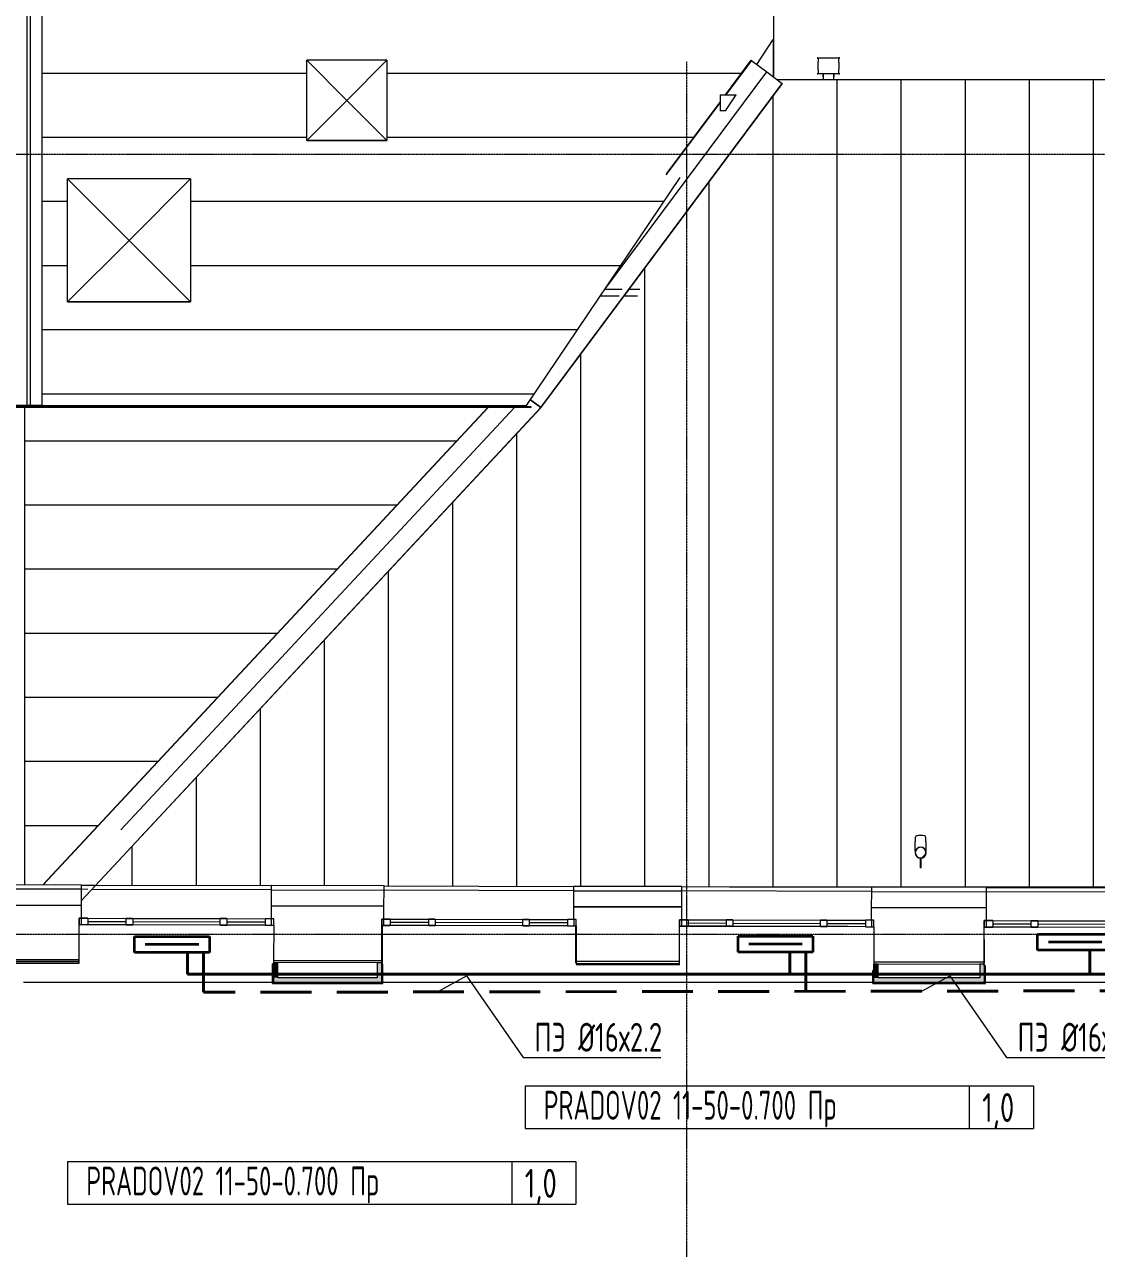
# Model space of a CAD drawing. Header units: millimetres. Extents: x -3929 to 624051, y 52832 to 514950.
# Drawn here: x 198166 to 208203, y 248872 to 260326 of the extents above; entities that cross this region are included whole.
import ezdxf
from ezdxf import colors
from ezdxf.entities.mleader import LeaderData, LeaderLine
from ezdxf.enums import TextEntityAlignment as Align
from ezdxf.math import Vec2, Vec3

# ---------------------------------------------------------------- set-up
doc = ezdxf.new("R2010")
doc.units = ezdxf.units.MM
doc.linetypes.add('ADSK_Линия сетки', pattern=[25, 20, -2.5, 0, -2.5])
doc.linetypes.add('Hidden', pattern=[7.14375, 4.7625, -2.38125])
for name, color, linetype, lineweight in [('_ Окна', 7, 'Continuous', 9), ('Воздуховоды', 7, 'Continuous', 18), ('Каркас', 7, 'Continuous', 18), ('Крыша', 7, 'Continuous', 9), ('Крыша штриховка', 7, 'Continuous', 9), ('Обобщенные модели', 7, 'Continuous', 18), ('ОВ-О-Оборудование', 32, 'Continuous', 35), ('ОВ-ТЕКСТ', 7, 'Continuous', 25), ('Ограждение', 7, 'Continuous', 9), ('Окна', 7, 'Continuous', 9), ('Оси', 253, 'Continuous', 9), ('Перекрытие', 7, 'Continuous', 18), ('Стены внутренние', 7, 'Continuous', 18), ('Стены наружные', 7, 'Continuous', 18), ('Стены несущие', 7, 'Continuous', 30), ('Стены отделка', 7, 'Continuous', 30), ('Стены штриховка', 7, 'Continuous', 9)]:
    doc.layers.add(name, color=color, linetype=linetype, lineweight=lineweight)
for name, color, linetype in [('ПРИБОРЫ', 3, 'Continuous'), ('статистика приборов', 252, 'Continuous'), ('стояки', 7, 'Continuous')]:
    doc.layers.add(name, color=color, linetype=linetype)
doc.layers.add('т11.1', color=1, linetype='Continuous', true_color=0xff0000)
doc.layers.add('т21.1', color=5, linetype='Continuous', true_color=0x0000ff)
doc.styles.add('СТИЛЬ', font='simplex.shx', dxfattribs={"width": 0.65})

# ---------------------------------------------------------------- blocks, each defined once
blk = doc.blocks.new('*U2936')
at = {"layer": 'ОВ-О-Оборудование', "color": 32, "ltscale": 0.1, "true_color": 0xcd6928}
for p, q in [((350, 75), (-350, 75)), ((-350, 75), (-350, -75)), ((-250, 0), (250, 0)), ((350, -75), (350, 75)), ((-350, -75), (350, -75))]:
    blk.add_line(p, q, dxfattribs=at)
blk = doc.blocks.new('2 этаж')
at = {"layer": 'Стены внутренние', "lineweight": 0}
for points in [[(391238, -158810), (391278, -158810), (391278, -158669), (391238, -158669)], [(392248, -158850), (392248, -158669), (392208, -158669), (392208, -158850)], [(396858, -158811), (396898, -158811), (396898, -158684), (396858, -158684)], [(397889, -158851), (397889, -158684), (397849, -158684), (397849, -158851)], [(391958, -158850), (392208, -158850), (392208, -158810), (391238, -158810), (391238, -158850)], [(397193, -158851), (397849, -158851), (397849, -158811), (396858, -158811), (396858, -158851)]]:
    blk.add_hatch(color=253, dxfattribs=at).paths.add_polyline_path(points)
at = {"layer": '_ Окна', "color": 253, "lineweight": 0}
for p, q in [((389418, -158312), (389418, -158252)), ((389418, -158252), (389498, -158253)), ((389438, -158312), (389438, -158252)), ((389498, -158253), (389498, -158313)), ((389498, -158283), (389858, -158284)), ((389858, -158314), (389858, -158254)), ((389858, -158254), (389918, -158254)), ((389918, -158254), (389918, -158314)), ((389918, -158284), (390738, -158286)), ((390738, -158316), (390738, -158256)), ((390738, -158256), (390798, -158256)), ((390798, -158256), (390798, -158316)), ((390798, -158286), (391158, -158287)), ((391158, -158257), (391158, -158317)), ((391238, -158257), (391158, -158257)), ((391218, -158317), (391218, -158257)), ((391238, -158317), (391238, -158257)), ((392250, -158320), (392250, -158260)), ((392250, -158260), (392330, -158260)), ((392270, -158320), (392270, -158260)), ((392330, -158260), (392330, -158320)), ((392330, -158290), (392690, -158291)), ((392690, -158321), (392690, -158261)), ((392690, -158261), (392750, -158261)), ((392750, -158261), (392750, -158321)), ((392750, -158291), (393570, -158293)), ((393570, -158323), (393570, -158263)), ((393570, -158263), (393630, -158263)), ((393630, -158263), (393630, -158323)), ((393630, -158293), (393990, -158294)), ((393990, -158264), (393990, -158324)), ((394070, -158265), (393990, -158264)), ((394050, -158325), (394050, -158265)), ((394070, -158325), (394070, -158265)), ((395038, -158327), (395038, -158267)), ((395038, -158267), (395118, -158267)), ((395058, -158327), (395058, -158267)), ((395118, -158267), (395118, -158327)), ((395118, -158297), (395478, -158298)), ((395478, -158328), (395478, -158268)), ((395478, -158268), (395538, -158268)), ((395538, -158268), (395538, -158328)), ((395538, -158298), (396358, -158301)), ((396358, -158331), (396358, -158271)), ((396358, -158271), (396418, -158271)), ((396418, -158271), (396418, -158331)), ((396778, -158272), (396778, -158332)), ((396858, -158272), (396778, -158272)), ((396838, -158332), (396838, -158272)), ((396858, -158332), (396858, -158272)), ((397891, -158335), (397891, -158275)), ((397891, -158275), (397971, -158275)), ((397911, -158335), (397911, -158275)), ((397971, -158275), (397971, -158335)), ((398331, -158336), (398331, -158276)), ((398331, -158276), (398391, -158276)), ((398391, -158276), (398391, -158336)), ((389498, -158313), (389418, -158312)), ((389918, -158314), (389858, -158314)), ((390798, -158316), (390738, -158316)), ((391158, -158317), (391238, -158317)), ((392330, -158320), (392250, -158320)), ((392750, -158321), (392690, -158321)), ((393630, -158323), (393570, -158323)), ((393990, -158324), (394070, -158325)), ((395118, -158327), (395038, -158327)), ((395538, -158328), (395478, -158328)), ((396418, -158331), (396358, -158331)), ((396418, -158301), (396778, -158302)), ((396778, -158332), (396858, -158332)), ((397971, -158335), (397891, -158335)), ((397971, -158305), (398331, -158306)), ((398391, -158336), (398331, -158336)), ((398391, -158306), (399211, -158308))]:
    blk.add_line(p, q, dxfattribs=at)
at = {"layer": 'Воздуховоды', "color": 253, "lineweight": 0}
for p, q in [((391548, -150224), (391923, -150599)), ((391548, -150974), (391548, -150224)), ((392298, -150224), (391548, -150224)), ((391548, -150974), (391548, -150224)), ((392298, -150224), (391548, -150224)), ((391923, -150599), (392298, -150224)), ((392298, -150224), (392298, -150974)), ((392298, -150224), (392298, -150974)), ((391923, -150599), (391548, -150974)), ((392298, -150974), (391923, -150599)), ((391548, -150974), (392298, -150974)), ((392298, -150974), (391548, -150974)), ((389309, -151335), (389884, -151910)), ((389309, -152485), (389309, -151335)), ((390459, -151335), (389309, -151335)), ((389309, -152485), (389309, -151335)), ((390459, -151335), (389309, -151335)), ((389884, -151910), (390459, -151335)), ((390459, -151335), (390459, -152485)), ((390459, -151335), (390459, -152485)), ((389884, -151910), (389309, -152485)), ((390459, -152485), (389884, -151910)), ((389309, -152485), (390459, -152485)), ((390459, -152485), (389309, -152485))]:
    blk.add_line(p, q, dxfattribs=at)
at = {"layer": 'Каркас', "color": 253, "lineweight": 0}
for p, q in [((394298, -152428), (394471, -152428)), ((394500, -152368), (394339, -152368)), ((394520, -152428), (394644, -152428)), ((394665, -152368), (394564, -152368)), ((389075, -153456), (389075, -153463)), ((389140, -153456), (389140, -153463)), ((389210, -153463), (389210, -153456)), ((392854, -153456), (392854, -153463)), ((392919, -153463), (392854, -153463)), ((392919, -153456), (392919, -153463)), ((392954, -153463), (392919, -153463)), ((392989, -153463), (392989, -153456))]:
    blk.add_line(p, q, dxfattribs=at)
at = {"layer": 'Крыша', "color": 253, "lineweight": 0}
for p, q in [((395920, -150382), (395920, -127688)), ((395760, -150262), (395915, -150031)), ((395915, -150031), (395915, -150378)), ((402430, -150406), (395953, -150406)), ((393605, -153456), (395045, -151321)), ((389068, -153456), (393605, -153456)), ((395505, -157958), (402430, -157958))]:
    blk.add_line(p, q, dxfattribs=at)
at = {"layer": 'Крыша штриховка', "color": 253, "linetype": 'Continuous', "lineweight": 0}
for p, q in [((391548, -150347), (389068, -150347)), ((395618, -150347), (392298, -150347)), ((395920, -150347), (395916, -150347)), ((396511, -150406), (396511, -157958)), ((397111, -150406), (397111, -157958)), ((397711, -150406), (397711, -157958)), ((398311, -150406), (398311, -157958)), ((398911, -150406), (398911, -157958)), ((395911, -150562), (395911, -157958)), ((391548, -150947), (389068, -150947)), ((395170, -150947), (392298, -150947)), ((395311, -151367), (395311, -157958)), ((389309, -151547), (389068, -151547)), ((394892, -151547), (390459, -151547)), ((389309, -152147), (389068, -152147)), ((394488, -152147), (390459, -152147)), ((394711, -152171), (394711, -157956)), ((394083, -152747), (389068, -152747)), ((394111, -152975), (394111, -157955)), ((393678, -153347), (389068, -153347)), ((392951, -153787), (388906, -153787)), ((393511, -153720), (393511, -157953)), ((392392, -154387), (388906, -154387)), ((392911, -154363), (392911, -157952)), ((391832, -154987), (388906, -154987)), ((392311, -155007), (392311, -157950)), ((391273, -155587), (388906, -155587)), ((391711, -155650), (391711, -157948)), ((390713, -156187), (388906, -156187)), ((391111, -156294), (391111, -157947)), ((390154, -156787), (388906, -156787)), ((390511, -156937), (390511, -157945)), ((389594, -157387), (388906, -157387)), ((389911, -157581), (389911, -157944))]:
    blk.add_line(p, q, dxfattribs=at)
at = {"layer": 'Обобщенные модели', "color": 253, "lineweight": 0}
for p, q in [((396326, -150201), (396432, -150201)), ((396432, -150201), (396538, -150201)), ((396432, -150351), (396326, -150351)), ((396382, -150351), (396382, -150406)), ((396382, -150352), (396382, -150351)), ((396382, -150352), (396382, -150355)), ((396382, -150357), (396382, -150352)), ((396382, -150355), (396382, -150358)), ((396382, -150363), (396382, -150357)), ((396382, -150358), (396382, -150361)), ((396382, -150361), (396382, -150363)), ((396382, -150363), (396382, -150365)), ((396382, -150368), (396382, -150363)), ((396382, -150365), (396382, -150368)), ((396382, -150368), (396382, -150369)), ((396382, -150374), (396382, -150368)), ((396382, -150369), (396382, -150371)), ((396382, -150371), (396382, -150372)), ((396382, -150372), (396382, -150374)), ((396382, -150374), (396382, -150375)), ((396382, -150380), (396382, -150374)), ((396382, -150375), (396382, -150375)), ((396382, -150375), (396382, -150376)), ((396382, -150376), (396382, -150376)), ((396382, -150380), (396382, -150406)), ((396538, -150351), (396432, -150351)), ((396482, -150406), (396482, -150351)), ((396482, -150353), (396482, -150351)), ((396482, -150351), (396482, -150355)), ((396482, -150356), (396482, -150353)), ((396482, -150355), (396482, -150361)), ((396482, -150359), (396482, -150356)), ((396482, -150362), (396482, -150359)), ((396482, -150361), (396482, -150366)), ((396482, -150364), (396482, -150362)), ((396482, -150366), (396482, -150364)), ((396482, -150368), (396482, -150366)), ((396482, -150366), (396482, -150372)), ((396482, -150370), (396482, -150368)), ((396482, -150372), (396482, -150370)), ((396482, -150373), (396482, -150372)), ((396482, -150372), (396482, -150377)), ((396482, -150374), (396482, -150373)), ((396482, -150375), (396482, -150374)), ((396482, -150376), (396482, -150375)), ((396482, -150375), (396482, -150375)), ((396482, -150377), (396482, -150380)), ((396482, -150406), (396482, -150380)), ((397245, -157493), (397245, -157535)), ((397345, -157535), (397345, -157493)), ((397245, -157538), (397245, -157535)), ((397245, -157543), (397245, -157538)), ((397245, -157549), (397245, -157543)), ((397245, -157554), (397245, -157549)), ((397245, -157560), (397245, -157554)), ((397245, -157565), (397245, -157560)), ((397245, -157570), (397245, -157565)), ((397245, -157575), (397245, -157570)), ((397245, -157580), (397245, -157575)), ((397245, -157585), (397245, -157580)), ((397245, -157589), (397245, -157585)), ((397245, -157594), (397245, -157589)), ((397245, -157598), (397245, -157594)), ((397245, -157602), (397245, -157598)), ((397245, -157606), (397245, -157602)), ((397245, -157609), (397245, -157606)), ((397245, -157613), (397245, -157609)), ((397345, -157535), (397345, -157541)), ((397345, -157541), (397345, -157547)), ((397345, -157547), (397345, -157552)), ((397345, -157552), (397345, -157558)), ((397345, -157558), (397345, -157563)), ((397345, -157563), (397345, -157568)), ((397345, -157568), (397345, -157573)), ((397345, -157573), (397345, -157578)), ((397345, -157578), (397345, -157583)), ((397345, -157583), (397345, -157587)), ((397345, -157587), (397345, -157592)), ((397345, -157592), (397345, -157596)), ((397345, -157596), (397345, -157600)), ((397345, -157600), (397345, -157604)), ((397345, -157604), (397345, -157608)), ((397345, -157608), (397345, -157612)), ((397345, -157612), (397345, -157615)), ((397245, -157616), (397245, -157613)), ((397245, -157619), (397245, -157616)), ((397245, -157622), (397245, -157619)), ((397245, -157625), (397245, -157622)), ((397245, -157626), (397245, -157625)), ((397290, -157690), (397290, -157781)), ((397300, -157781), (397300, -157690)), ((397345, -157615), (397345, -157618)), ((397345, -157618), (397345, -157621)), ((397345, -157621), (397345, -157624)), ((397345, -157624), (397345, -157626)), ((397300, -157781), (397290, -157781))]:
    blk.add_line(p, q, dxfattribs=at)
at = {"layer": 'Обобщенные модели', "color": 253, "linetype": 'Continuous', "lineweight": 0}
blk.add_line((397307, -157688), (397344, -157651), dxfattribs=at)
at = {"layer": 'Обобщенные модели', "color": 253, "lineweight": 0}
for centre, radius, start, end in [((396432, -150376), 52, 165.3598, 194.6402), ((396432, -150376), 52, 345.3598, 14.6402), ((397295, -157639), 52, 90, 270), ((397295, -157639), 50, 90, 270), ((397295, -157639), 50, 139.417, 143.7992), ((397295, -157639), 50, 113.3059, 115.7143), ((397295, -157639), 52, 270, 90), ((397295, -157639), 50, 270, 90), ((397295, -157639), 50, 64.2857, 66.6941), ((397295, -157639), 50, 36.2008, 40.583), ((397295, -157639), 50, 167.1429, 168.9964), ((397295, -157639), 50, 191.0036, 192.8571), ((397295, -157639), 50, 216.2008, 220.583), ((397295, -157639), 50, 244.2857, 246.6941), ((397295, -157639), 50, 293.3059, 295.7143), ((397295, -157639), 50, 319.417, 323.7992), ((397295, -157639), 50, 11.0036, 12.8571), ((397295, -157639), 50, 347.1429, 348.9964)]:
    blk.add_arc(centre, radius, start, end, dxfattribs=at)
for start_param, end_param in [(4.712389, 6.283185), (3.141593, 4.712389)]:
    blk.add_ellipse((397295, -157493), major_axis=(-50, 0), ratio=0.309017, start_param=start_param, end_param=end_param, dxfattribs=at)
for points in [[(396326, -150351), (396328, -150351), (396332, -150350), (396336, -150347), (396338, -150344), (396339, -150341), (396339, -150339), (396339, -150337), (396339, -150334), (396339, -150332), (396339, -150330), (396339, -150327), (396339, -150325), (396339, -150322), (396338, -150319), (396338, -150316), (396337, -150313), (396337, -150310), (396337, -150307), (396336, -150304), (396336, -150300), (396335, -150296), (396335, -150290), (396335, -150281), (396335, -150271), (396335, -150262), (396335, -150256), (396336, -150252), (396336, -150248), (396337, -150245), (396337, -150242), (396337, -150239), (396338, -150236), (396338, -150233), (396339, -150230), (396339, -150227), (396339, -150225), (396339, -150222), (396339, -150220), (396339, -150217), (396339, -150215), (396339, -150213), (396339, -150211), (396338, -150208), (396336, -150205), (396332, -150202), (396328, -150201), (396326, -150201)], [(396538, -150201), (396536, -150201), (396532, -150202), (396528, -150205), (396526, -150208), (396526, -150211), (396525, -150213), (396525, -150215), (396525, -150217), (396525, -150220), (396525, -150222), (396525, -150225), (396526, -150227), (396526, -150230), (396526, -150233), (396527, -150236), (396527, -150239), (396527, -150242), (396528, -150245), (396528, -150248), (396529, -150252), (396529, -150256), (396529, -150262), (396530, -150271), (396530, -150281), (396529, -150290), (396529, -150296), (396529, -150300), (396528, -150304), (396528, -150307), (396527, -150310), (396527, -150313), (396527, -150316), (396526, -150319), (396526, -150322), (396526, -150325), (396525, -150327), (396525, -150330), (396525, -150332), (396525, -150334), (396525, -150337), (396525, -150339), (396526, -150341), (396526, -150344), (396528, -150347), (396532, -150350), (396536, -150351), (396538, -150351)]]:
    blk.add_open_spline(points, degree=3, knots=[-1, -1, -1, -1, -0.941176, -0.882353, -0.852941, -0.823529, -0.808824, -0.794118, -0.779412, -0.764706, -0.75, -0.735294, -0.720588, -0.705882, -0.691176, -0.676471, -0.661765, -0.647059, -0.632353, -0.617647, -0.602941, -0.588235, -0.558824, -0.529412, -0.470588, -0.441176, -0.411765, -0.397059, -0.382353, -0.367647, -0.352941, -0.338235, -0.323529, -0.308824, -0.294118, -0.279412, -0.264706, -0.25, -0.235294, -0.220588, -0.205882, -0.191176, -0.176471, -0.147059, -0.117647, -0.058824, 0, 0, 0, 0], dxfattribs=at)
at = {"layer": 'Ограждение', "color": 253, "lineweight": 0}
for p, q in [((388926, -127688), (388926, -153456)), ((388960, -153456), (388960, -127688)), ((389068, -127688), (389068, -153456)), ((395469, -150546), (395709, -150224)), ((395711, -150225), (395471, -150546)), ((395709, -150224), (395711, -150225)), ((395711, -150225), (395856, -150333)), ((394344, -152360), (395856, -150333)), ((395856, -150333), (396000, -150441)), ((393738, -153474), (396000, -150441)), ((393739, -153475), (396001, -150442)), ((396000, -150441), (396001, -150442)), ((395417, -150619), (394911, -151297)), ((394919, -151284), (395417, -150616)), ((388926, -153456), (388818, -153456)), ((388906, -153473), (388906, -157941)), ((388943, -153456), (388926, -153456)), ((388960, -153456), (388943, -153456)), ((389068, -153456), (388960, -153456)), ((389077, -157941), (393244, -153473)), ((393246, -153473), (389079, -157941)), ((389438, -158086), (393739, -153474)), ((389438, -158088), (393740, -153475)), ((389808, -157426), (393494, -153473)), ((393254, -153463), (393260, -153456)), ((393262, -153456), (393256, -153463)), ((393503, -153463), (393510, -153456)), ((393643, -153400), (393739, -153474)), ((393738, -153474), (393643, -153400)), ((393727, -153465), (393739, -153475)), ((393739, -153475), (393738, -153474)), ((393739, -153474), (393740, -153475))]:
    blk.add_line(p, q, dxfattribs=at)
at = {"layer": 'Окна', "color": 253, "lineweight": 0}
for p, q in [((389418, -158252), (389418, -158312)), ((389498, -158253), (389418, -158252)), ((389498, -158253), (389858, -158254)), ((389918, -158254), (389858, -158254)), ((389918, -158254), (390738, -158256)), ((390798, -158256), (390738, -158256)), ((390798, -158256), (391158, -158257)), ((391238, -158257), (391158, -158257)), ((391238, -158317), (391238, -158257)), ((392250, -158260), (392250, -158320)), ((392330, -158260), (392250, -158260)), ((392330, -158260), (392690, -158261)), ((392750, -158261), (392690, -158261)), ((392750, -158261), (393570, -158263)), ((393630, -158263), (393570, -158263)), ((393630, -158263), (393990, -158264)), ((394070, -158265), (393990, -158264)), ((394070, -158325), (394070, -158265)), ((395038, -158267), (395038, -158327)), ((395118, -158267), (395038, -158267)), ((395118, -158267), (395478, -158268)), ((395538, -158268), (395478, -158268)), ((395538, -158268), (396358, -158271)), ((396418, -158271), (396358, -158271)), ((396418, -158271), (396778, -158272)), ((396858, -158272), (396778, -158272)), ((396858, -158332), (396858, -158272)), ((397891, -158275), (397891, -158335)), ((397971, -158275), (397891, -158275)), ((397971, -158275), (398331, -158276)), ((398391, -158276), (398331, -158276)), ((398391, -158276), (399211, -158278)), ((389418, -158312), (389498, -158313)), ((389858, -158314), (389498, -158313)), ((389858, -158314), (389918, -158314)), ((390738, -158316), (389918, -158314)), ((390738, -158316), (390798, -158316)), ((391158, -158317), (390798, -158316)), ((391158, -158317), (391238, -158317)), ((392250, -158320), (392330, -158320)), ((392690, -158321), (392330, -158320)), ((392690, -158321), (392750, -158321)), ((393570, -158323), (392750, -158321)), ((393570, -158323), (393630, -158323)), ((393990, -158324), (393630, -158323)), ((393990, -158324), (394070, -158325)), ((395038, -158327), (395118, -158327)), ((395478, -158328), (395118, -158327)), ((395478, -158328), (395538, -158328)), ((396358, -158331), (395538, -158328)), ((396358, -158331), (396418, -158331)), ((396778, -158332), (396418, -158331)), ((396778, -158332), (396858, -158332)), ((397891, -158335), (397971, -158335)), ((398331, -158336), (397971, -158335)), ((398331, -158336), (398391, -158336)), ((399211, -158338), (398391, -158336))]:
    blk.add_line(p, q, dxfattribs=at)
at = {"layer": 'Оси', "color": 253, "linetype": 'ADSK_Линия сетки', "lineweight": 0}
for p, q in [((395105, -176377), (395105, -150240)), ((354441, -151102), (420560, -151102)), ((354441, -158402), (420560, -158402))]:
    blk.add_line(p, q, dxfattribs=at)
at = {"layer": 'Перекрытие', "color": 253, "lineweight": 0}
for p, q in [((392253, -158320), (392253, -158682)), ((394068, -158671), (394068, -158325)), ((396618, -158331), (395038, -158331)), ((397890, -158453), (397890, -158671)), ((391238, -158669), (391238, -158667)), ((394069, -158671), (394068, -158671)), ((388895, -158850), (391226, -158850)), ((392260, -158850), (396846, -158850)), ((397901, -158850), (399716, -158850))]:
    blk.add_line(p, q, dxfattribs=at)
at = {"layer": 'Стены внутренние', "color": 253, "lineweight": 0}
blk.add_line((392253, -158670), (392249, -158670), dxfattribs=at)
at = {"layer": 'Стены наружные', "color": 253, "lineweight": 0}
for p, q in [((395417, -150546), (395568, -150546)), ((395417, -150546), (395417, -150696)), ((395467, -150696), (395568, -150546)), ((395467, -150696), (395417, -150696)), ((383934, -153463), (393645, -153463)), ((393645, -153473), (383934, -153473)), ((388943, -153463), (388943, -153473)), ((393645, -153463), (393645, -153473)), ((389439, -157942), (389562, -157943)), ((389574, -157943), (391214, -157947)), ((392271, -157950), (394046, -157955)), ((389499, -157983), (389439, -157982)), ((391214, -157987), (389536, -157983)), ((394046, -157995), (392271, -157990)), ((395059, -157957), (396834, -157962)), ((396834, -158002), (395059, -157997)), ((397912, -157965), (399687, -157969)), ((399687, -158009), (397912, -158005)), ((392249, -158680), (392249, -158682))]:
    blk.add_line(p, q, dxfattribs=at)
at = {"layer": 'Стены несущие', "color": 253, "lineweight": 0}
for p, q in [((389438, -158132), (388411, -158130)), ((388411, -158130), (389438, -158132)), ((389438, -158252), (389438, -158132)), ((392270, -158140), (391213, -158137)), ((391213, -158137), (391213, -158257)), ((391216, -158137), (392270, -158140)), ((392270, -158260), (392270, -158140)), ((394045, -158145), (394045, -158265)), ((394046, -158145), (394045, -158145)), ((395058, -158147), (394046, -158145)), ((394046, -158145), (395058, -158147)), ((395058, -158267), (395058, -158147)), ((396833, -158152), (396833, -158272)), ((396836, -158152), (396833, -158152)), ((397911, -158155), (396836, -158152)), ((396836, -158152), (397906, -158155)), ((397911, -158275), (397911, -158155)), ((389417, -158642), (389418, -158312)), ((391238, -158317), (391237, -158647)), ((392249, -158650), (392250, -158320)), ((394070, -158325), (394069, -158655)), ((395037, -158657), (395038, -158327)), ((396858, -158332), (396857, -158662)), ((397890, -158665), (397891, -158335)), ((388434, -158640), (389417, -158642)), ((389417, -158642), (388434, -158640)), ((391237, -158647), (392249, -158650)), ((392249, -158650), (391237, -158647)), ((394069, -158655), (395037, -158657)), ((395037, -158657), (394069, -158655)), ((396857, -158662), (397890, -158665)), ((397890, -158665), (396857, -158662))]:
    blk.add_line(p, q, dxfattribs=at)
at = {"layer": 'Стены отделка', "color": 253, "lineweight": 0}
for p, q in [((389439, -157942), (388412, -157940)), ((389439, -157982), (389439, -157942)), ((391214, -157947), (391213, -158137)), ((391217, -157947), (391214, -157947)), ((392271, -157950), (391217, -157947)), ((392271, -157990), (392271, -157950)), ((395059, -157957), (394046, -157955)), ((394046, -157955), (394046, -157995)), ((389439, -157982), (388411, -157980)), ((389438, -158132), (389439, -157982)), ((391214, -157987), (392271, -157990)), ((392270, -158140), (392271, -157990)), ((394046, -157995), (394045, -158145)), ((394046, -157995), (395059, -157997)), ((395058, -158147), (395059, -157957)), ((396834, -158002), (396833, -158152)), ((396837, -157962), (396834, -157962)), ((396834, -157962), (396834, -158002)), ((396834, -158002), (397912, -158005)), ((397907, -157965), (396837, -157962)), ((397912, -157965), (397907, -157965)), ((397907, -158005), (397912, -158005)), ((397911, -158155), (397912, -158005)), ((397912, -158005), (397912, -157965)), ((391213, -158137), (391216, -158137)), ((394045, -158145), (394046, -158145)), ((396833, -158152), (396836, -158152)), ((397906, -158155), (397911, -158155)), ((389417, -158674), (389417, -158642)), ((389417, -158662), (388434, -158660)), ((388434, -158672), (389417, -158674)), ((391226, -158679), (391226, -158860)), ((391237, -158679), (391226, -158679)), ((391237, -158647), (391237, -158679)), ((391238, -158667), (391237, -158667)), ((392249, -158670), (391238, -158667)), ((391238, -158850), (391238, -158667)), ((391278, -158669), (391238, -158669)), ((391278, -158810), (391278, -158669)), ((392208, -158669), (392208, -158810)), ((392248, -158669), (392208, -158669)), ((392248, -158669), (392248, -158850)), ((392249, -158682), (392249, -158650)), ((392260, -158682), (392249, -158682)), ((392260, -158860), (392260, -158682)), ((394069, -158655), (394069, -158687)), ((394069, -158675), (395037, -158677)), ((394069, -158687), (395037, -158689)), ((395037, -158689), (395037, -158657)), ((396846, -158742), (396846, -158861)), ((396857, -158742), (396846, -158742)), ((396857, -158662), (396857, -158742)), ((396858, -158682), (396857, -158682)), ((397890, -158685), (396858, -158682)), ((396858, -158851), (396858, -158682)), ((396898, -158684), (396858, -158684)), ((396898, -158811), (396898, -158684)), ((397849, -158684), (397849, -158811)), ((397889, -158684), (397849, -158684)), ((397889, -158684), (397889, -158851)), ((397890, -158697), (397890, -158665)), ((397901, -158697), (397890, -158697)), ((397901, -158861), (397901, -158697)), ((391228, -158862), (392258, -158862)), ((391238, -158850), (392248, -158850)), ((392208, -158810), (391278, -158810)), ((396848, -158863), (397899, -158863)), ((396858, -158851), (397889, -158851)), ((397849, -158811), (396898, -158811))]:
    blk.add_line(p, q, dxfattribs=at)
at = {"layer": 'Стены штриховка', "color": 253, "lineweight": 0}
for p, q in [((388434, -158670), (389417, -158672)), ((391228, -158862), (391228, -158679)), ((392258, -158682), (392258, -158862)), ((394069, -158685), (395037, -158687)), ((396848, -158863), (396848, -158742)), ((397899, -158697), (397899, -158863)), ((392260, -158860), (391226, -158860)), ((391226, -158860), (391226, -158862)), ((391226, -158862), (391228, -158862)), ((392258, -158862), (392260, -158862)), ((392260, -158862), (392260, -158860)), ((397901, -158861), (396846, -158861)), ((396846, -158861), (396846, -158863)), ((396846, -158863), (396848, -158863)), ((397899, -158863), (397901, -158863)), ((397901, -158863), (397901, -158861))]:
    blk.add_line(p, q, dxfattribs=at)

msp = doc.modelspace()

# ---------------------------------------------------------------- linework, layer by layer
at = {"layer": 'ПРИБОРЫ', "color": 7, "lineweight": 15}
for p, q in [((202852.273, 250395.829), (207611.893, 250395.829)), ((202852.273, 250395.829), (207611.893, 250395.829)), ((202852.273, 250395.829), (202852.273, 249995.829)), ((207011.893, 250395.829), (207011.893, 249995.829)), ((207611.893, 250395.829), (207611.893, 249995.829)), ((202852.273, 249995.829), (207611.893, 249995.829)), ((198569.282, 249686.725), (203328.902, 249686.725)), ((198569.282, 249686.725), (203328.902, 249686.725)), ((198569.282, 249686.725), (198569.282, 249286.725)), ((202728.902, 249686.725), (202728.902, 249286.725)), ((203328.902, 249686.725), (203328.902, 249286.725)), ((198569.282, 249286.725), (203328.902, 249286.725))]:
    msp.add_line(p, q, dxfattribs=at)
at = {"layer": 'т11.1', "lineweight": 40}
for p, q in [((208138.904, 251663.165), (208138.904, 251438.653)), ((199690.917, 251640.906), (199690.917, 251438.653)), ((205330.274, 251643.88), (205330.274, 251438.653)), ((211567.382, 251438.653), (199690.917, 251438.653))]:
    msp.add_line(p, q, dxfattribs=at)
at = {"layer": 'т21.1', "linetype": 'Hidden', "lineweight": 40, "ltscale": 100}
for p, q in [((199840.917, 251640.906), (199840.917, 251269.405)), ((205480.274, 251643.88), (205480.274, 251278.433)), ((211567.382, 251288.653), (199840.917, 251269.405))]:
    msp.add_line(p, q, dxfattribs=at)

# ---------------------------------------------------------------- block references
at = {"layer": 'ОВ-О-Оборудование', "ltscale": 10, "xscale": -1}
for p in [(199546.7, 251715.906), (205196.712, 251718.88), (208001.689, 251738.165)]:
    msp.add_blockref('*U2936', p, dxfattribs=at)
at = {"layer": 'стояки', "color": 5, "lineweight": 40}
msp.add_blockref('2 этаж', (-190738.98, 410215.433), dxfattribs=at)

# ---------------------------------------------------------------- texts
at = {"layer": 'статистика приборов', "color": 7, "style": 'СТИЛЬ', "width": 0.6}
for p in [(203026.884, 250077.682), (198743.894, 249368.579)]:
    msp.add_text('PRADOV02 11-50-0.700 Пр      ', height=270, dxfattribs=at).set_placement(p)
at = {"layer": 'статистика приборов', "color": 7, "style": 'СТИЛЬ', "width": 0.7}
for p in [(207282.959, 250056.28), (202999.968, 249347.177)]:
    msp.add_text('1,0', height=270, dxfattribs=at).set_placement(p, align=Align.CENTER)

# ---------------------------------------------------------------- leaders
at = {"layer": 'ОВ-ТЕКСТ', "color": 7}
ml = msp.add_multileader_mtext('Standard', dxfattribs=at)
ml.set_content('\\A1;ПЭ %%C16х2.2', color=7, style='СТИЛЬ')
ml.set_leader_properties(color=7, lineweight=18)
ml.build(insert=Vec2(0, 0))
ml.multileader.update_dxf_attribs({"text_left_attachment_type": 6, "text_right_attachment_type": 6, "dogleg_length": 0.36, "arrow_head_size": 0.126})
ctx = ml.context
ctx.base_point, ctx.char_height, ctx.arrow_head_size, ctx.landing_gap_size, ctx.plane_origin = Vec3(202836.254, 250660), 270, 0.126, 0.063, Vec3(204627.842, 251976.225)
ctx.left_attachment, ctx.right_attachment, ctx.text_align_type = 6, 6, 1
notes = []
notes.append((ctx, [(0, (1, 1, 0), (202836.002, 250660), (1, 0), 0.252, [(0, [(202032.352, 251274.04), (202305.221, 251425.249)], 0, [])])]))
ctx.mtext.insert, ctx.mtext.width, ctx.mtext.alignment, ctx.mtext.flow_direction = Vec3(203538.317, 250984), 1912.62067, 2, 5
ml = msp.add_multileader_mtext('Standard', dxfattribs=at)
ml.set_content('\\A1;ПЭ %%C16х2.2', color=7, style='СТИЛЬ')
ml.set_leader_properties(color=7, lineweight=18)
ml.build(insert=Vec2(0, 0))
ml.multileader.update_dxf_attribs({"text_left_attachment_type": 6, "text_right_attachment_type": 6, "dogleg_length": 0.36, "arrow_head_size": 0.126})
ctx = ml.context
ctx.base_point, ctx.char_height, ctx.arrow_head_size, ctx.landing_gap_size, ctx.plane_origin = Vec3(207359.549, 250660.047), 270, 0.126, 0.063, Vec3(209151.137, 251976.272)
ctx.left_attachment, ctx.right_attachment, ctx.text_align_type = 6, 6, 1
notes.append((ctx, [(0, (1, 1, 0), (207359.297, 250660.047), (1, 0), 0.252, [(0, [(206555.647, 251274.087), (206828.516, 251425.296)], 0, [])])]))
ctx.mtext.insert, ctx.mtext.width, ctx.mtext.alignment, ctx.mtext.flow_direction = Vec3(208061.612, 250984.047), 1912.62067, 2, 5
for ctx, leaders in notes:
    for number, flags, end, landing, length, lines in leaders:
        leader = LeaderData()
        leader.index, (leader.has_last_leader_line, leader.has_dogleg_vector, leader.attachment_direction) = number, flags
        leader.last_leader_point, leader.dogleg_vector, leader.dogleg_length = Vec3(end), Vec3(landing), length
        for number, points, colour, breaks in lines:
            line = LeaderLine()
            line.index, line.vertices, line.color, line.breaks = number, Vec3.list(points), colors.encode_raw_color(colour), breaks
            leader.lines.append(line)
        ctx.leaders.append(leader)

doc.saveas('drawing.dxf')
